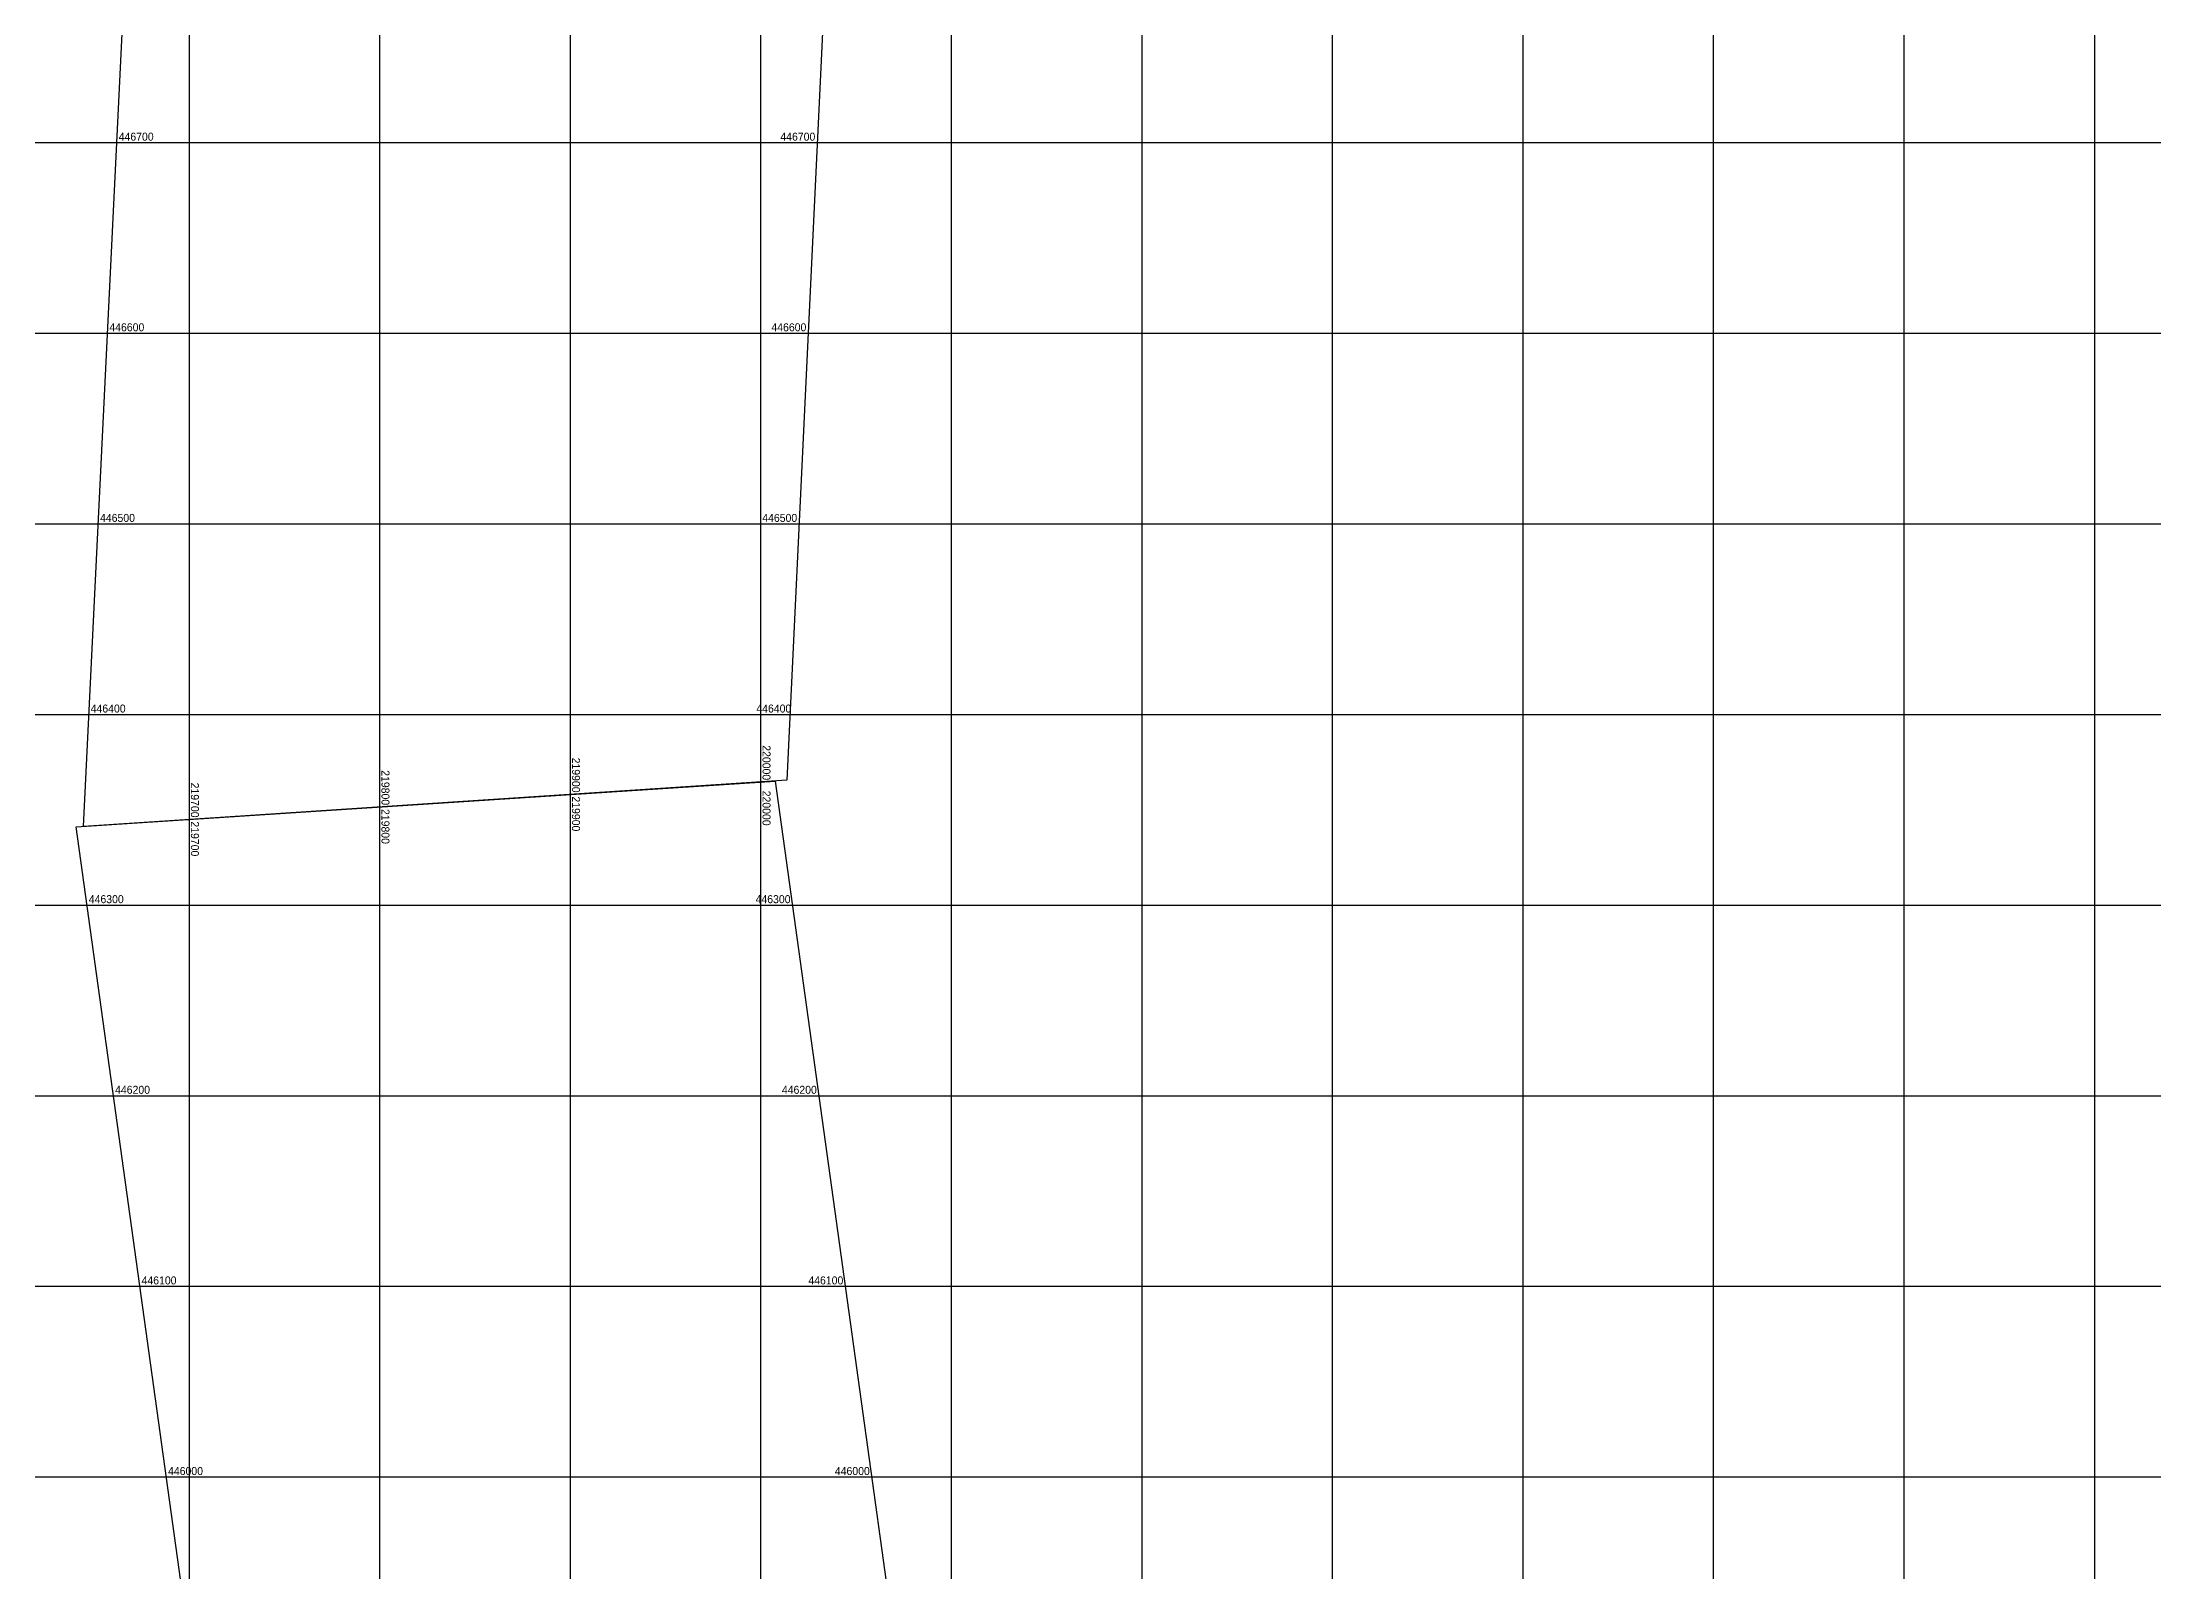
# Model space of a CAD drawing. Header units: millimetres. Extents: x 624 to 227808, y -11573 to 459223.
# Drawn here: x 219623 to 220731, y 445950 to 446753 of the extents above; entities that cross this region are included whole.
import ezdxf
from ezdxf.enums import TextEntityAlignment as Align

# ---------------------------------------------------------------- set-up
doc = ezdxf.new("R2010")
doc.units = ezdxf.units.MM
doc.layers.add('_와꾸', color=3, linetype='Continuous', plot=False)
doc.layers.add('CV-GRID-LINE', color=252, linetype='Continuous')
doc.styles.get("Standard").update_dxf_attribs({"font": 'Dotum.TTF'})

msp = doc.modelspace()

# ---------------------------------------------------------------- linework, layer by layer
at = {"layer": '_와꾸'}
for points in [[(219644.6, 446341.2), (219685.5, 447180.6), (220049.8, 447120.7), (220013.8, 446365.5)], [(219753, 445531.6), (219640.7, 446341), (220007.6, 446365), (220115.3, 445589.3)]]:
    msp.add_lwpolyline(points, close=True, dxfattribs=at)
at = {"layer": 'CV-GRID-LINE'}
for p, q in [((219700, 452500), (219700, 441000)), ((219800, 452500), (219800, 441000)), ((219900, 452500), (219900, 441000)), ((220000, 452500), (220000, 441000)), ((220100, 452500), (220100, 441000)), ((220200, 452500), (220200, 441000)), ((220300, 452500), (220300, 441000)), ((220400, 452500), (220400, 441000)), ((220500, 452500), (220500, 441000)), ((220600, 452500), (220600, 441000)), ((220700, 452500), (220700, 441000)), ((216200, 446700), (223800, 446700)), ((216200, 446600), (223800, 446600)), ((216200, 446500), (223800, 446500)), ((216200, 446400), (223800, 446400)), ((216200, 446300), (223800, 446300)), ((216200, 446200), (223800, 446200)), ((216200, 446100), (223800, 446100)), ((216200, 446000), (223800, 446000))]:
    msp.add_line(p, q, dxfattribs=at)

# ---------------------------------------------------------------- texts
for s, p in [('446700', (219663.1, 446701)), ('446600', (219658.2, 446601)), ('446500', (219653.3, 446501)), ('446400', (219648.4, 446401)), ('446300', (219647.4, 446301)), ('446200', (219661.2, 446201)), ('446100', (219675.1, 446101)), ('446000', (219689, 446001))]:
    msp.add_text(s, height=4.2, dxfattribs=at).set_placement(p)
for s, p in [('446700', (220028.7, 446701)), ('446600', (220024, 446601)), ('446500', (220019.2, 446501)), ('446400', (220016.1, 446401)), ('446300', (220015.7, 446301)), ('446200', (220029.5, 446201)), ('446100', (220043.4, 446101)), ('446000', (220057.3, 446001))]:
    msp.add_text(s, height=4.2, dxfattribs=at).set_placement(p, align=Align.RIGHT)
for s, p in [('220000', (220001, 446365.5)), ('219800', (219801, 446352.4)), ('219900', (219901, 446359)), ('219700', (219701, 446345.9))]:
    msp.add_text(s, height=4.2, rotation=270, dxfattribs=at).set_placement(p, align=Align.RIGHT)
for s, p in [('220000', (220001, 446360)), ('219800', (219801, 446350.4)), ('219900', (219901, 446357)), ('219700', (219701, 446343.9))]:
    msp.add_text(s, height=4.2, rotation=270, dxfattribs=at).set_placement(p)

doc.saveas('drawing.dxf')
